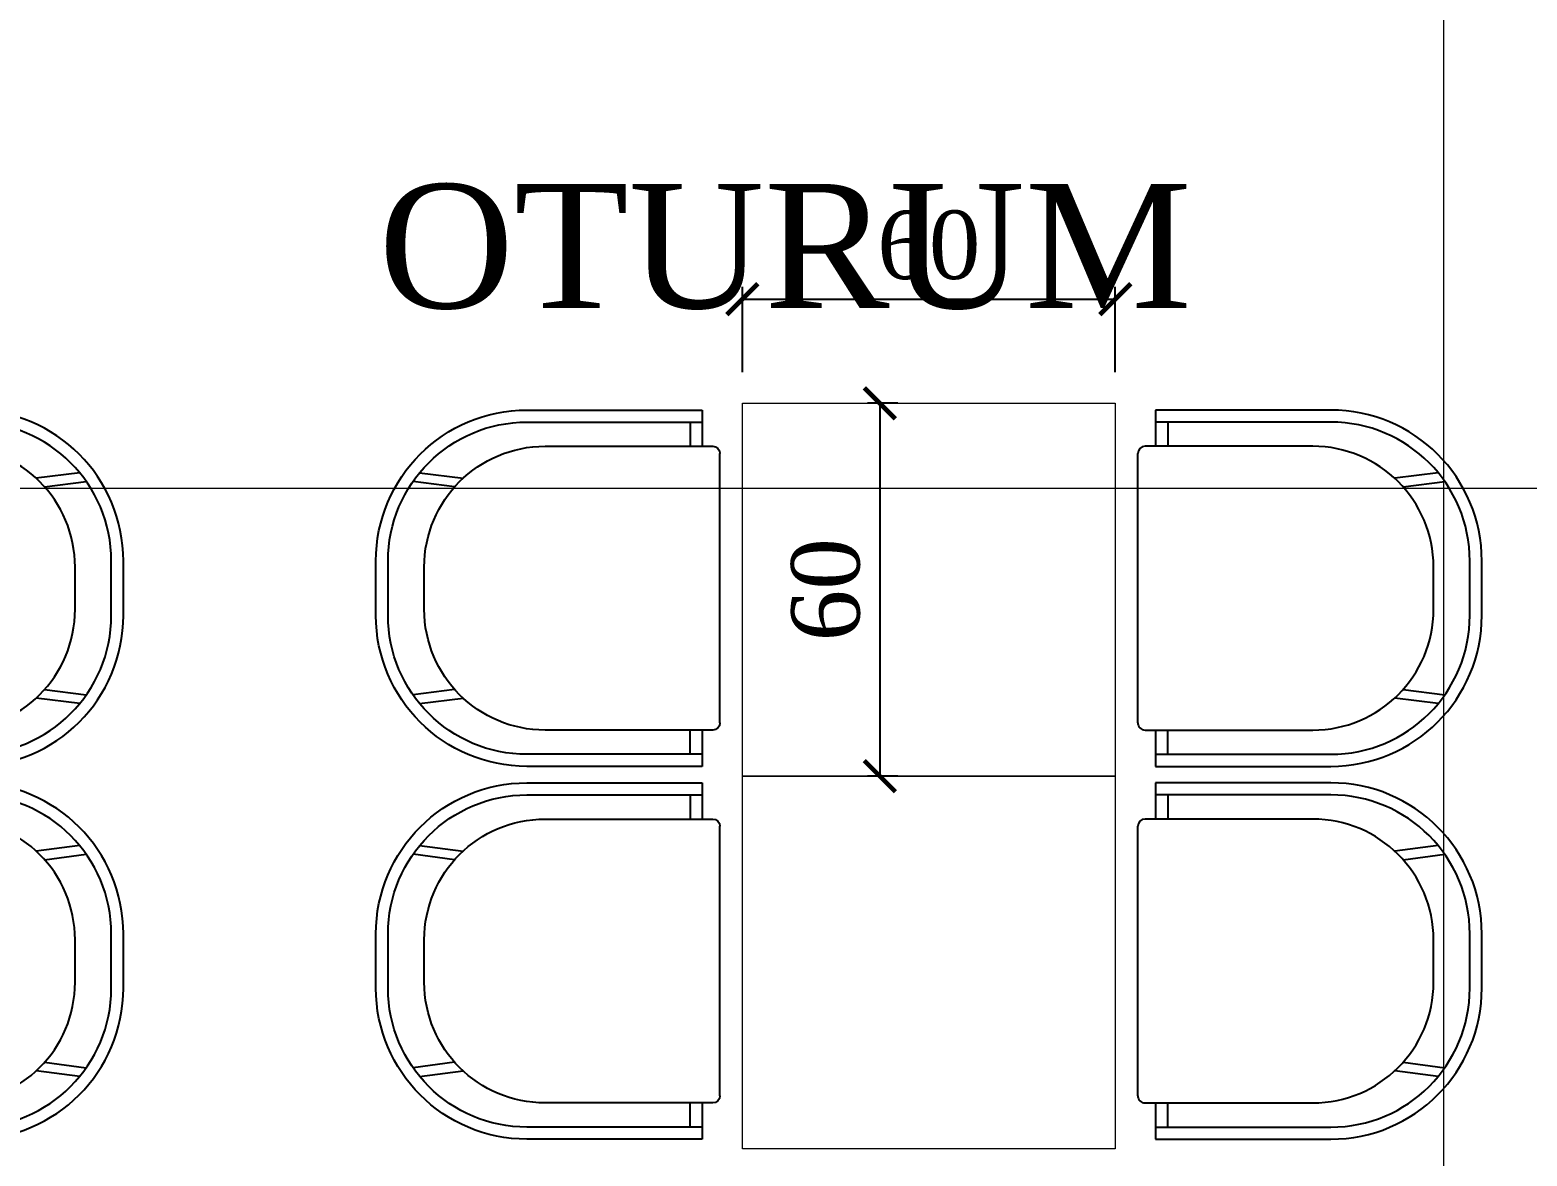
# Model space of a CAD drawing. Header units: millimetres. Extents: x 4980 to 19099, y 3891 to 5773.
# Drawn here: x 6038.2 to 6279.1, y 4212.6 to 4393.8 of the extents above; entities that cross this region are included whole.
import ezdxf

# ---------------------------------------------------------------- set-up
doc = ezdxf.new("R2010")
doc.units = ezdxf.units.MM
doc.linetypes.add('CONTINUA', pattern=[0])
doc.layers.add('Kıtc-002 Çizgi', color=7, linetype='Continuous')
doc.layers.add('TEFRIS', color=11, linetype='Continuous')
for name, color, linetype, lineweight in [('no3_duvar tarama', 253, 'Continuous', 9), ('no3_döşeme kaplama', 252, 'Continuous', 0), ('no3_tefriş ön kalın', 200, 'Continuous', 25), ('PLAN YAZI', 4, 'Continuous', 9), ('t_tefris ince', 34, 'Continuous', 15)]:
    doc.layers.add(name, color=color, linetype=linetype, lineweight=lineweight)
doc.layers.add('no3_yazi tefris_Stift_Nr__152', color=7, linetype='Continuous', lineweight=20, true_color=0x0051a4)
doc.styles.add('ERSTELLTER_STIL_4', font='georgia.ttf')
doc.styles.add('ROMANSTW', font='georgia.ttf')
doc.dimstyles.new('M1', dxfattribs={"dimtxt": 11, "dimasz": 5, "dimexe": 2, "dimexo": 5, "dimgap": 3, "dimtad": 1, "dimdec": 1, "dimzin": 12, "dimdsep": 46, "dimtxsty": 'ROMANSTW', "dimblk": 'ARCHTICK', "dimcen": 0.09, "dimclrd": 251, "dimclre": 251, "dimclrt": 1, "dimadec": 0, "dimazin": 0, "dimtfac": 1, "dimtdec": 1, "dimtix": 1, "dimtmove": 0, "dimatfit": 3, "dimldrblk": 'ARCHTICK', "dimfxl": 1, "dimtolj": 1, "dimtzin": 0, "dimarcsym": 0})

# ---------------------------------------------------------------- blocks, each defined once
blk = doc.blocks.new('SAN-1')
at = {"layer": 'no3_tefriş ön kalın', "linetype": 'CONTINUA'}
for p, q in [((4.5, 56.96), (-4.5, 56.96)), ((4.5, 54.96), (-4.5, 54.96)), ((3.5, 48.96), (-3.5, 48.96)), ((-29.5, 31.96), (-29.5, 2.96)), ((-27.5, 31.96), (-27.5, 2.96)), ((27.5, 2.96), (27.5, 31.96)), ((29.5, 2.96), (29.5, 31.96)), ((-23.5, 28.96), (-23.5, 1.2)), ((23.5, 1.2), (23.5, 28.96)), ((-27.5, 4.96), (-23.5, 4.96)), ((27.5, 4.96), (23.5, 4.96)), ((-29.5, 2.96), (-23.5, 2.96)), ((23.5, 2.96), (29.5, 2.96)), ((22.3, 0), (-22.3, 0))]:
    blk.add_line(p, q, dxfattribs=at)
at = {"layer": 'no3_tefriş ön kalın'}
for p, q in [((-19.1, 49.73), (-18.19, 42.53)), ((-16.76, 43.93), (-17.67, 50.81)), ((16.76, 43.93), (17.67, 50.81)), ((19.1, 49.73), (18.19, 42.53))]:
    blk.add_line(p, q, dxfattribs=at)
at = {"layer": 'no3_tefriş ön kalın', "linetype": 'CONTINUA'}
for centre, radius, start, end in [((-4.5, 31.96), 25, 90, 180), ((-4.5, 31.96), 23, 90, 180), ((4.5, 31.96), 25, 0, 90), ((4.5, 31.96), 23, 0, 90), ((-3.5, 28.96), 20, 90, 180), ((3.5, 28.96), 20, 0, 90), ((-22.3, 1.2), 1.2, 180, 270), ((22.3, 1.2), 1.2, 270, 0)]:
    blk.add_arc(centre, radius, start, end, dxfattribs=at)
blk = doc.blocks.new('_ArchTick')
at = {"layer": 'Kıtc-002 Çizgi', "color": 0, "const_width": 0.15}
blk.add_lwpolyline([(-0.5, -0.5), (0.5, 0.5)], dxfattribs=at)
blk = doc.blocks.new('*D131')
at = {"layer": 'Defpoints', "color": 0, "transparency": 16777216}
for p in [(6212.86, 4350.5), (6152.86, 4333.74), (6212.86, 4333.74)]:
    blk.add_point(p, dxfattribs=at)
at = {"layer": 'no3_duvar tarama', "color": 251, "lineweight": -2, "transparency": 16777216}
for p, q in [((6152.86, 4338.74), (6152.86, 4352.5)), ((6212.86, 4338.74), (6212.86, 4352.5)), ((6152.86, 4350.5), (6212.86, 4350.5))]:
    blk.add_line(p, q, dxfattribs=at)
at = {"layer": 'no3_duvar tarama', "color": 251, "lineweight": -2, "transparency": 16777216, "xscale": 5, "yscale": 5, "zscale": 5, "rotation": 180}
blk.add_blockref('_ArchTick', (6152.86, 4350.5), dxfattribs=at)
at = {"layer": 'no3_duvar tarama', "color": 251, "lineweight": -2, "transparency": 16777216, "xscale": 5, "yscale": 5, "zscale": 5}
blk.add_blockref('_ArchTick', (6212.86, 4350.5), dxfattribs=at)
at = {"layer": 'no3_duvar tarama', "color": 1, "transparency": 16777216, "insert": (6182.86, 4359.17), "char_height": 11, "attachment_point": 5, "style": 'ROMANSTW'}
blk.add_mtext('\\A1;60', dxfattribs=at)
blk = doc.blocks.new('*D132')
at = {"layer": 'Defpoints', "color": 0, "transparency": 16777216}
for p in [(6182.86, 4333.74), (6174.97, 4273.74), (6182.86, 4273.74)]:
    blk.add_point(p, dxfattribs=at)
at = {"layer": 'no3_duvar tarama', "color": 251, "lineweight": -2, "transparency": 16777216}
for p, q in [((6177.86, 4333.74), (6172.97, 4333.74)), ((6174.97, 4333.74), (6174.97, 4273.74)), ((6177.86, 4273.74), (6172.97, 4273.74))]:
    blk.add_line(p, q, dxfattribs=at)
at = {"layer": 'no3_duvar tarama', "color": 251, "lineweight": -2, "transparency": 16777216, "xscale": 5, "yscale": 5, "zscale": 5}
for p, rotation in [((6174.97, 4333.74), 90), ((6174.97, 4273.74), 270)]:
    blk.add_blockref('_ArchTick', p, dxfattribs=dict(at, rotation=rotation))
at = {"layer": 'no3_duvar tarama', "color": 1, "transparency": 16777216, "insert": (6166.29, 4303.74), "char_height": 11, "attachment_point": 5, "rotation": 90, "style": 'ROMANSTW'}
blk.add_mtext('\\A1;60', dxfattribs=at)

msp = doc.modelspace()

# ---------------------------------------------------------------- linework, layer by layer
at = {"layer": 'no3_döşeme kaplama', "elevation": -0.53}
msp.add_lwpolyline([(6265.71, 4559.46), (6404.88, 4559.46), (6404.88, 4170.08), (6265.71, 4170.08)], close=True, dxfattribs=at)
at = {"layer": 'PLAN YAZI', "color": 154, "elevation": -0.53}
msp.add_lwpolyline([(5277.5, 4320.08), (8065.52, 4320.08, 0.177706), (8252.39, 4388.67, 0.177706)], format="xyb", dxfattribs=at)
at = {"layer": 't_tefris ince'}
for points in [[(6152.86, 4333.74), (6212.86, 4333.74), (6212.86, 4273.74), (6152.86, 4273.74)], [(6152.86, 4273.74), (6212.86, 4273.74), (6212.86, 4213.74), (6152.86, 4213.74)]]:
    msp.add_lwpolyline(points, close=True, dxfattribs=at)

# ---------------------------------------------------------------- block references
at = {"layer": 'TEFRIS'}
for p, xscale, yscale, zscale, rotation in [((5997.88, 4303.99), 0.9719999999997531, 0.9719999999997531, 0.9719999999997531, 270.0000000000002), ((6149.25, 4303.99), -0.9719999999997528, 0.9719999999997526, 0.9720000000000001, 90), ((6216.48, 4303.99), 0.9719999999997531, 0.9719999999997531, 0.9719999999997531, 270.0000000000002), ((5997.88, 4243.99), 0.971999999999753, 0.971999999999753, 0.971999999999753, 270.0000000000002), ((6149.25, 4243.99), -0.9719999999997528, 0.9719999999997526, 0.9720000000000001, 90), ((6216.48, 4243.99), 0.971999999999753, 0.971999999999753, 0.971999999999753, 270.0000000000002)]:
    msp.add_blockref('SAN-1', p, dxfattribs=dict(at, xscale=xscale, yscale=yscale, zscale=zscale, rotation=rotation))

# ---------------------------------------------------------------- texts
at = {"layer": 'no3_yazi tefris_Stift_Nr__152', "linetype": 'Continuous', "insert": (6225.2, 4427.73), "char_height": 20, "width": 120.9246, "attachment_point": 3, "line_spacing_factor": 1.759884, "style": 'ERSTELLTER_STIL_4'}
msp.add_mtext('\\A1;63 OTURUM\\P', dxfattribs=at)

# ---------------------------------------------------------------- dimensions: what is measured, and where the dimension line sits
at = {"layer": 'no3_duvar tarama'}
for p1, p2, distance, picture, middle in [((6152.86, 4333.74), (6212.86, 4333.74), 16.76, '*D131', (6182.86, 4359.17)), ((6182.86, 4333.74), (6182.86, 4273.74), -7.9, '*D132', (6166.29, 4303.74))]:
    dim = msp.add_aligned_dim(p1=p1, p2=p2, distance=distance, dimstyle='M1', dxfattribs=at)
    dim.commit()
    dim.dimension.update_dxf_attribs({"geometry": picture, "text_midpoint": middle})

doc.saveas('drawing.dxf')
